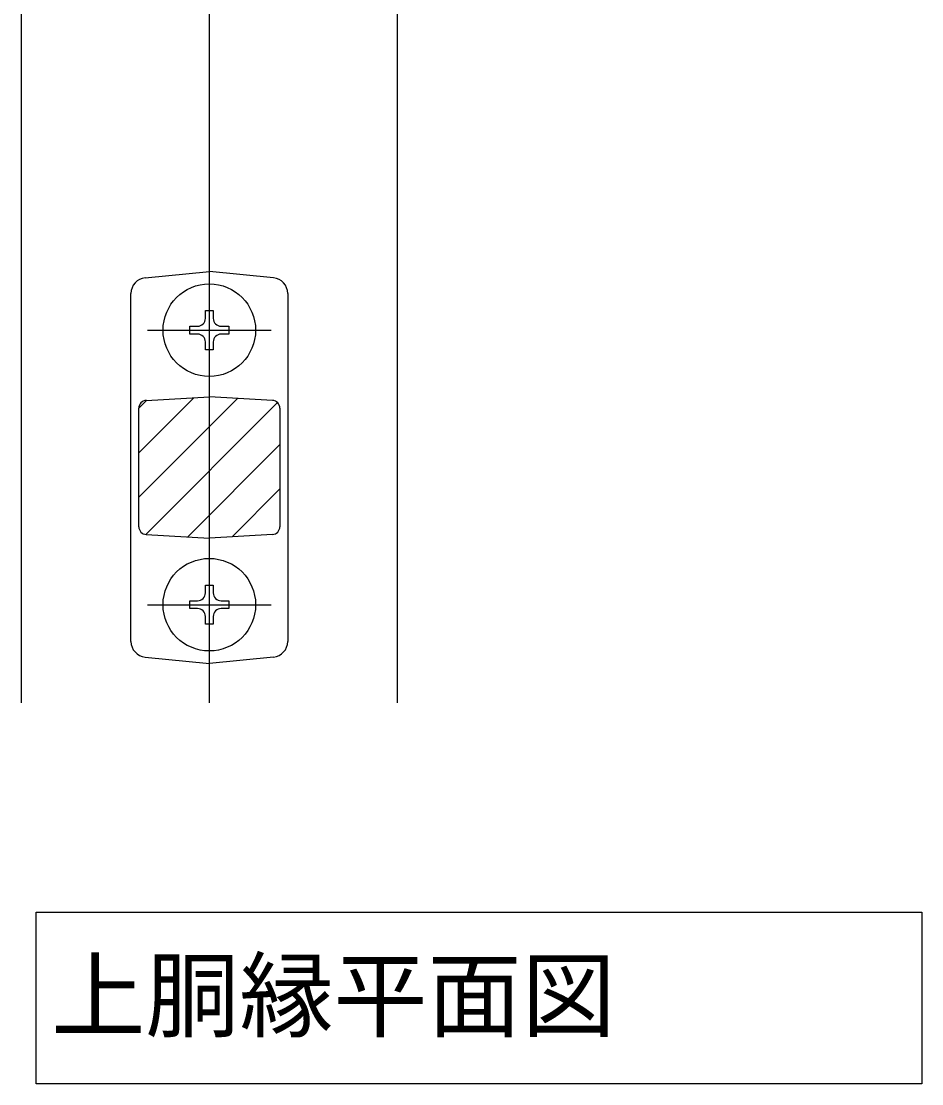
# Model space of a CAD drawing. Units: millimetres, scale not verified. Extents: x -875 to 875, y -1300 to 1293.
# Drawn here: x 196 to 310.9, y 178.7 to 314.2 of the extents above; entities that cross this region are included whole.
import ezdxf
from ezdxf.enums import TextEntityAlignment as Align

# ---------------------------------------------------------------- set-up
doc = ezdxf.new("R2010")
doc.units = ezdxf.units.MM
doc.header["$LTSCALE"] = 8
for name, color, linetype in [('0-2_USER1', 3, 'Continuous'), ('0-4_YKK_12', 2, 'Continuous'), ('0-5_YKK_13', 4, 'Continuous'), ('0-8_YSS_K', 3, 'Continuous')]:
    doc.layers.add(name, color=color, linetype=linetype)
doc.styles.add('ＭＳ ゴシック', font='')
doc.styles.get('ＭＳ ゴシック').set_extended_font_data('MS Gothic')

msp = doc.modelspace()

# ---------------------------------------------------------------- linework, layer by layer
at = {"layer": '0-2_USER1'}
msp.add_lwpolyline([(197.917, 186.615), (197.917, 200.615), (310.903, 200.615), (310.903, 178.732), (197.917, 178.732)], close=True, dxfattribs=at)
at = {"layer": '0-4_YKK_12'}
msp.add_lwpolyline([(244.002, 227.314), (244.002, 341.814), (196.002, 341.814), (196.002, 227.314)], dxfattribs=at)
at = {"layer": '0-5_YKK_13'}
for p, q in [((211.803, 281.494), (220.002, 282.314)), ((220.002, 266.914), (220.002, 282.714)), ((228.201, 281.494), (220.002, 282.314)), ((210.002, 235.124), (210.002, 279.504)), ((230.002, 279.504), (230.002, 235.124)), ((219.502, 276.314), (219.502, 277.314)), ((212.102, 274.814), (227.902, 274.814)), ((211.002, 259.193), (218.012, 266.203)), ((211.002, 253.536), (223.581, 266.115)), ((211.002, 264.85), (212.023, 265.871)), ((211.889, 248.766), (228.703, 265.581)), ((211.946, 265.866), (220.002, 266.314)), ((228.057, 265.866), (220.002, 266.314)), ((211.002, 249.76), (211.002, 264.868)), ((229.002, 264.868), (229.002, 249.76)), ((217.247, 248.467), (229.002, 260.222)), ((222.912, 248.476), (229.002, 254.565)), ((211.946, 248.761), (220.002, 248.314)), ((228.057, 248.761), (220.002, 248.314)), ((220.002, 231.914), (220.002, 247.714)), ((219.502, 241.314), (219.502, 242.314)), ((212.102, 239.814), (227.902, 239.814)), ((211.803, 233.134), (220.002, 232.314)), ((228.201, 233.134), (220.002, 232.314))]:
    msp.add_line(p, q, dxfattribs=at)
for points in [[(219.502, 277.314), (220.502, 277.314), (220.502, 276.314)], [(218.502, 274.314), (217.502, 274.314), (217.502, 275.314), (218.502, 275.314)], [(221.502, 275.314), (222.502, 275.314), (222.502, 274.314), (221.502, 274.314)], [(220.502, 273.314), (220.502, 272.314), (219.502, 272.314), (219.502, 273.314)], [(219.502, 242.314), (220.502, 242.314), (220.502, 241.314)], [(218.502, 239.314), (217.502, 239.314), (217.502, 240.314), (218.502, 240.314)], [(221.502, 240.314), (222.502, 240.314), (222.502, 239.314), (221.502, 239.314)], [(220.502, 238.314), (220.502, 237.314), (219.502, 237.314), (219.502, 238.314)]]:
    msp.add_lwpolyline(points, dxfattribs=at)
for centre in [(220.002, 274.814), (220.002, 239.814)]:
    msp.add_circle(centre, 5.9, dxfattribs=at)
for centre, radius, start, end in [((212.002, 279.504), 2, 95.71059, 180), ((228.002, 279.504), 2, 0, 84.28941), ((218.502, 276.314), 1, 270, 0), ((221.502, 276.314), 1, 180, 270), ((218.502, 273.314), 1, 0, 90), ((221.502, 273.314), 1, 90, 180), ((212.002, 264.868), 1, 93.17983, 180), ((228.002, 264.868), 1, 0, 86.82017), ((212.002, 249.76), 1, 180, 266.82017), ((228.002, 249.76), 1, 273.17983, 0), ((218.502, 241.314), 1, 270, 0), ((221.502, 241.314), 1, 180, 270), ((218.502, 238.314), 1, 0, 90), ((221.502, 238.314), 1, 90, 180), ((212.002, 235.124), 2, 180, 264.28941), ((228.002, 235.124), 2, 275.71059, 0)]:
    msp.add_arc(centre, radius, start, end, dxfattribs=at)
at = {"layer": '0-8_YSS_K'}
msp.add_line((220.002, 227.314), (220.002, 481.314), dxfattribs=at)

# ---------------------------------------------------------------- texts
at = {"layer": '0-2_USER1', "style": 'ＭＳ ゴシック'}
msp.add_text('上胴縁平面図', height=8.798, dxfattribs=at).set_placement((199.841, 182.968), align=Align.BOTTOM_LEFT)

doc.saveas('drawing.dxf')
